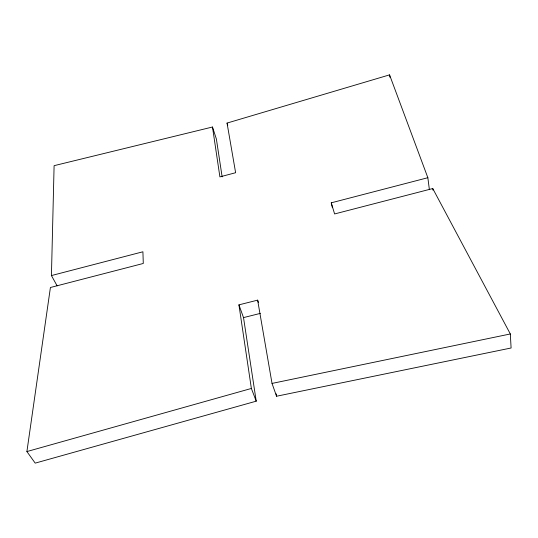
<?xml version="1.0" encoding="UTF-8"?>
<svg xmlns="http://www.w3.org/2000/svg" width="538" height="538" viewBox="0 0 538 538"><rect width="100%" height="100%" fill="white"/><g stroke="black" fill="none" stroke-linecap="round" stroke-linejoin="round"><path stroke-width="0.81" d="M57.129 285.86L51.433 275.564L54.103 165.67L212.483 127.015L216.377 139.006L222.133 176.861M258.401 302.403L257.635 300.137L238.933 304.858L243.519 317.608L256.222 401.173L35.205 463.131L26.9 451.564L50.417 287.5L143.29 263.465L142.906 251.784L51.433 275.564M212.483 127.015L219.901 176.888L235.624 172.718L227.049 123.074L389.559 74.869L427.851 177.715L429.378 189.625M26.9 451.564L251.367 388.456L238.933 304.858M332.383 207.715L331.26 202.826L427.851 177.715M257.635 300.137L272.026 383.419L276.559 396.237L511.1 347.992L510.327 333.964L432.754 188.549L334.602 213.949L331.26 202.826M243.519 317.608L260.358 313.378M272.026 383.419L510.327 333.964M251.367 388.456L256.222 401.173M227.049 123.074L227.749 125.334M276.122 393.762L276.559 396.237M389.559 74.869L389.915 77.257M432.754 188.549L432.949 190.143"/></g></svg>
